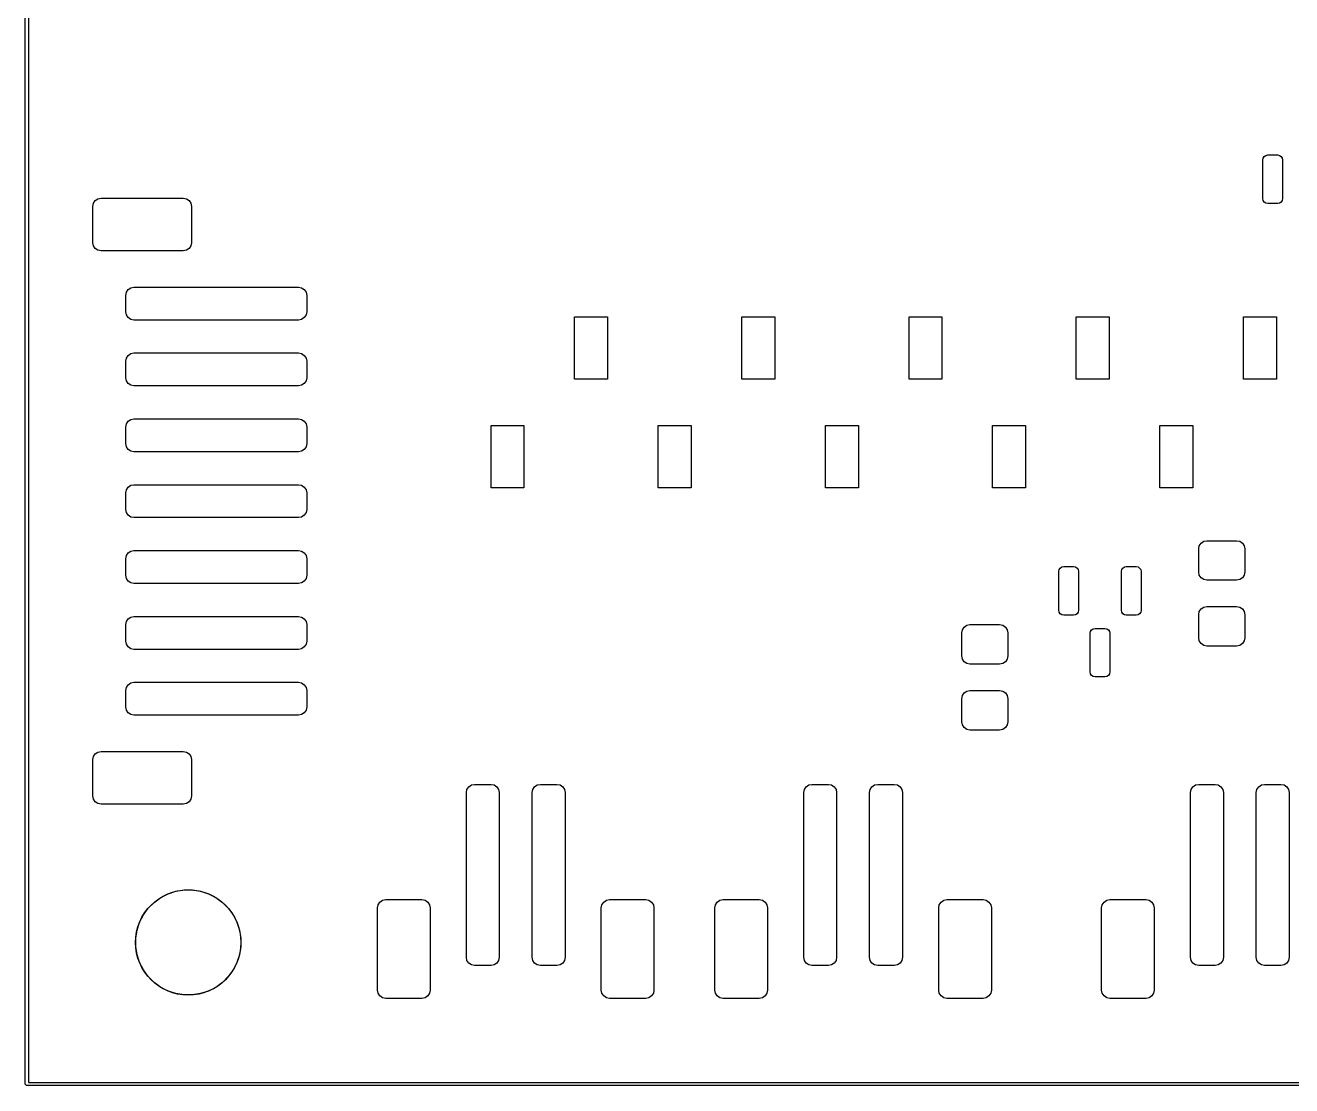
# Model space of a CAD drawing. Header units: millimetres. Extents: x 112.3 to 187.7, y -128.1 to -63.8.
# Drawn here: x 112.35 to 150.82, y -128.15 to -95.95 of the extents above; entities that cross this region are included whole.
import ezdxf

# ---------------------------------------------------------------- set-up
doc = ezdxf.new("R2010")
doc.units = ezdxf.units.MM
doc.layers.add('F.Mask', color=201, linetype='CONTINUOUS', true_color=0xd864ff)

msp = doc.modelspace()

# ---------------------------------------------------------------- linework, layer by layer
at = {"layer": 'F.Mask', "linetype": 'CONTINUOUS'}
for p, q in [((112.35, -128.099999), (112.35, -63.8)), ((112.45, -63.85), (112.45, -128.049999)), ((149.95, -100.0375), (149.961418, -99.980097)), ((149.961418, -99.980097), (149.993934, -99.931434)), ((149.993934, -99.931434), (150.042597, -99.898918)), ((150.042597, -99.898918), (150.1, -99.8875)), ((150.1, -99.8875), (150.4, -99.8875)), ((150.4, -99.8875), (150.457403, -99.898918)), ((150.457403, -99.898918), (150.506066, -99.931434)), ((150.506066, -99.931434), (150.538582, -99.980097)), ((150.538582, -99.980097), (150.55, -100.0375)), ((149.95, -101.2125), (149.95, -100.0375)), ((150.55, -100.0375), (150.55, -101.2125)), ((114.4, -101.45), (114.41903, -101.354329)), ((114.4, -102.55), (114.4, -101.45)), ((114.41903, -101.354329), (114.473223, -101.273223)), ((114.473223, -101.273223), (114.554329, -101.21903)), ((114.554329, -101.21903), (114.65, -101.2)), ((114.65, -101.2), (117.15, -101.2)), ((117.15, -101.2), (117.245671, -101.21903)), ((117.245671, -101.21903), (117.326777, -101.273223)), ((117.326777, -101.273223), (117.38097, -101.354329)), ((117.38097, -101.354329), (117.4, -101.45)), ((117.4, -101.45), (117.4, -102.55)), ((149.961418, -101.269903), (149.95, -101.2125)), ((149.993934, -101.318566), (149.961418, -101.269903)), ((150.042597, -101.351082), (149.993934, -101.318566)), ((150.1, -101.3625), (150.042597, -101.351082)), ((150.4, -101.3625), (150.1, -101.3625)), ((150.457403, -101.351082), (150.4, -101.3625)), ((150.506066, -101.318566), (150.457403, -101.351082)), ((150.538582, -101.269903), (150.506066, -101.318566)), ((150.55, -101.2125), (150.538582, -101.269903)), ((114.41903, -102.645671), (114.4, -102.55)), ((114.473223, -102.726777), (114.41903, -102.645671)), ((114.554329, -102.78097), (114.473223, -102.726777)), ((117.326777, -102.726777), (117.245671, -102.78097)), ((117.38097, -102.645671), (117.326777, -102.726777)), ((117.4, -102.55), (117.38097, -102.645671)), ((114.65, -102.8), (114.554329, -102.78097)), ((117.15, -102.8), (114.65, -102.8)), ((117.245671, -102.78097), (117.15, -102.8)), ((115.4, -104.15), (115.41903, -104.054329)), ((115.4, -104.65), (115.4, -104.15)), ((115.41903, -104.054329), (115.473223, -103.973223)), ((115.473223, -103.973223), (115.554329, -103.91903)), ((115.554329, -103.91903), (115.65, -103.9)), ((115.65, -103.9), (120.65, -103.9)), ((120.65, -103.9), (120.745671, -103.91903)), ((120.745671, -103.91903), (120.826777, -103.973223)), ((120.826777, -103.973223), (120.88097, -104.054329)), ((120.88097, -104.054329), (120.9, -104.15)), ((120.9, -104.15), (120.9, -104.65)), ((115.41903, -104.745671), (115.4, -104.65)), ((120.9, -104.65), (120.88097, -104.745671)), ((115.473223, -104.826777), (115.41903, -104.745671)), ((115.554329, -104.88097), (115.473223, -104.826777)), ((115.65, -104.9), (115.554329, -104.88097)), ((120.65, -104.9), (115.65, -104.9)), ((120.745671, -104.88097), (120.65, -104.9)), ((120.826777, -104.826777), (120.745671, -104.88097)), ((120.88097, -104.745671), (120.826777, -104.826777)), ((129.04, -106.7), (129.04, -104.8)), ((129.04, -104.8), (130.04, -104.8)), ((130.04, -104.8), (130.04, -106.7)), ((134.12, -106.7), (134.12, -104.8)), ((134.12, -104.8), (135.12, -104.8)), ((135.12, -104.8), (135.12, -106.7)), ((139.2, -106.7), (139.2, -104.8)), ((139.2, -104.8), (140.2, -104.8)), ((140.2, -104.8), (140.2, -106.7)), ((144.28, -106.7), (144.28, -104.8)), ((144.28, -104.8), (145.28, -104.8)), ((145.28, -104.8), (145.28, -106.7)), ((149.36, -106.7), (149.36, -104.8)), ((149.36, -104.8), (150.36, -104.8)), ((150.36, -104.8), (150.36, -106.7)), ((115.4, -106.15), (115.41903, -106.054329)), ((115.4, -106.65), (115.4, -106.15)), ((115.41903, -106.054329), (115.473223, -105.973223)), ((115.473223, -105.973223), (115.554329, -105.91903)), ((115.554329, -105.91903), (115.65, -105.9)), ((115.65, -105.9), (120.65, -105.9)), ((120.65, -105.9), (120.745671, -105.91903)), ((120.745671, -105.91903), (120.826777, -105.973223)), ((120.826777, -105.973223), (120.88097, -106.054329)), ((120.88097, -106.054329), (120.9, -106.15)), ((120.9, -106.15), (120.9, -106.65)), ((115.41903, -106.745671), (115.4, -106.65)), ((115.473223, -106.826777), (115.41903, -106.745671)), ((115.554329, -106.88097), (115.473223, -106.826777)), ((115.65, -106.9), (115.554329, -106.88097)), ((120.65, -106.9), (115.65, -106.9)), ((120.745671, -106.88097), (120.65, -106.9)), ((120.826777, -106.826777), (120.745671, -106.88097)), ((120.88097, -106.745671), (120.826777, -106.826777)), ((120.9, -106.65), (120.88097, -106.745671)), ((130.04, -106.7), (129.04, -106.7)), ((135.12, -106.7), (134.12, -106.7)), ((140.2, -106.7), (139.2, -106.7)), ((145.28, -106.7), (144.28, -106.7)), ((150.36, -106.7), (149.36, -106.7)), ((115.4, -108.15), (115.41903, -108.054329)), ((115.41903, -108.054329), (115.473223, -107.973223)), ((115.473223, -107.973223), (115.554329, -107.91903)), ((115.554329, -107.91903), (115.65, -107.9)), ((115.65, -107.9), (120.65, -107.9)), ((120.65, -107.9), (120.745671, -107.91903)), ((120.745671, -107.91903), (120.826777, -107.973223)), ((120.826777, -107.973223), (120.88097, -108.054329)), ((120.88097, -108.054329), (120.9, -108.15)), ((126.5, -110), (126.5, -108.1)), ((126.5, -108.1), (127.5, -108.1)), ((127.5, -108.1), (127.5, -110)), ((131.58, -110), (131.58, -108.1)), ((131.58, -108.1), (132.58, -108.1)), ((132.58, -108.1), (132.58, -110)), ((136.66, -110), (136.66, -108.1)), ((136.66, -108.1), (137.66, -108.1)), ((137.66, -108.1), (137.66, -110)), ((141.74, -110), (141.74, -108.1)), ((141.74, -108.1), (142.74, -108.1)), ((142.74, -108.1), (142.74, -110)), ((146.82, -110), (146.82, -108.1)), ((146.82, -108.1), (147.82, -108.1)), ((147.82, -108.1), (147.82, -110)), ((115.4, -108.65), (115.4, -108.15)), ((120.9, -108.15), (120.9, -108.65)), ((115.41903, -108.745671), (115.4, -108.65)), ((115.473223, -108.826777), (115.41903, -108.745671)), ((115.554329, -108.88097), (115.473223, -108.826777)), ((115.65, -108.9), (115.554329, -108.88097)), ((120.745671, -108.88097), (120.65, -108.9)), ((120.826777, -108.826777), (120.745671, -108.88097)), ((120.88097, -108.745671), (120.826777, -108.826777)), ((120.9, -108.65), (120.88097, -108.745671)), ((120.65, -108.9), (115.65, -108.9)), ((115.41903, -110.054329), (115.473223, -109.973223)), ((115.473223, -109.973223), (115.554329, -109.91903)), ((115.554329, -109.91903), (115.65, -109.9)), ((115.65, -109.9), (120.65, -109.9)), ((120.65, -109.9), (120.745671, -109.91903)), ((120.745671, -109.91903), (120.826777, -109.973223)), ((120.826777, -109.973223), (120.88097, -110.054329)), ((127.5, -110), (126.5, -110)), ((132.58, -110), (131.58, -110)), ((137.66, -110), (136.66, -110)), ((142.74, -110), (141.74, -110)), ((147.82, -110), (146.82, -110)), ((115.4, -110.15), (115.41903, -110.054329)), ((115.4, -110.65), (115.4, -110.15)), ((120.88097, -110.054329), (120.9, -110.15)), ((120.9, -110.15), (120.9, -110.65)), ((115.41903, -110.745671), (115.4, -110.65)), ((115.473223, -110.826777), (115.41903, -110.745671)), ((120.88097, -110.745671), (120.826777, -110.826777)), ((120.9, -110.65), (120.88097, -110.745671)), ((115.554329, -110.88097), (115.473223, -110.826777)), ((115.65, -110.9), (115.554329, -110.88097)), ((120.65, -110.9), (115.65, -110.9)), ((120.745671, -110.88097), (120.65, -110.9)), ((120.826777, -110.826777), (120.745671, -110.88097)), ((115.473223, -111.973223), (115.554329, -111.91903)), ((115.554329, -111.91903), (115.65, -111.9)), ((115.65, -111.9), (120.65, -111.9)), ((120.65, -111.9), (120.745671, -111.91903)), ((120.745671, -111.91903), (120.826777, -111.973223)), ((148, -111.85), (148.01903, -111.754329)), ((148, -112.55), (148, -111.85)), ((148.01903, -111.754329), (148.073223, -111.673223)), ((148.073223, -111.673223), (148.154329, -111.61903)), ((148.154329, -111.61903), (148.25, -111.6)), ((148.25, -111.6), (149.15, -111.6)), ((149.15, -111.6), (149.245671, -111.61903)), ((149.245671, -111.61903), (149.326777, -111.673223)), ((149.326777, -111.673223), (149.38097, -111.754329)), ((149.38097, -111.754329), (149.4, -111.85)), ((149.4, -111.85), (149.4, -112.55)), ((115.4, -112.15), (115.41903, -112.054329)), ((115.4, -112.65), (115.4, -112.15)), ((115.41903, -112.054329), (115.473223, -111.973223)), ((120.826777, -111.973223), (120.88097, -112.054329)), ((120.88097, -112.054329), (120.9, -112.15)), ((120.9, -112.15), (120.9, -112.65)), ((115.41903, -112.745671), (115.4, -112.65)), ((120.9, -112.65), (120.88097, -112.745671)), ((143.75, -112.5375), (143.761418, -112.480097)), ((143.75, -113.7125), (143.75, -112.5375)), ((143.761418, -112.480097), (143.793934, -112.431434)), ((143.793934, -112.431434), (143.842597, -112.398918)), ((143.842597, -112.398918), (143.9, -112.3875)), ((143.9, -112.3875), (144.2, -112.3875)), ((144.2, -112.3875), (144.257403, -112.398918)), ((144.257403, -112.398918), (144.306066, -112.431434)), ((144.306066, -112.431434), (144.338582, -112.480097)), ((144.338582, -112.480097), (144.35, -112.5375)), ((144.35, -112.5375), (144.35, -113.7125)), ((145.65, -112.5375), (145.661418, -112.480097)), ((145.65, -113.7125), (145.65, -112.5375)), ((145.661418, -112.480097), (145.693934, -112.431434)), ((145.693934, -112.431434), (145.742597, -112.398918)), ((145.742597, -112.398918), (145.8, -112.3875)), ((145.8, -112.3875), (146.1, -112.3875)), ((146.1, -112.3875), (146.157403, -112.398918)), ((146.157403, -112.398918), (146.206066, -112.431434)), ((146.206066, -112.431434), (146.238582, -112.480097)), ((146.238582, -112.480097), (146.25, -112.5375)), ((146.25, -112.5375), (146.25, -113.7125)), ((148.01903, -112.645671), (148, -112.55)), ((148.073223, -112.726777), (148.01903, -112.645671)), ((148.154329, -112.78097), (148.073223, -112.726777)), ((149.326777, -112.726777), (149.245671, -112.78097)), ((149.38097, -112.645671), (149.326777, -112.726777)), ((149.4, -112.55), (149.38097, -112.645671)), ((115.473223, -112.826777), (115.41903, -112.745671)), ((115.554329, -112.88097), (115.473223, -112.826777)), ((115.65, -112.9), (115.554329, -112.88097)), ((120.65, -112.9), (115.65, -112.9)), ((120.745671, -112.88097), (120.65, -112.9)), ((120.826777, -112.826777), (120.745671, -112.88097)), ((120.88097, -112.745671), (120.826777, -112.826777)), ((148.25, -112.8), (148.154329, -112.78097)), ((149.15, -112.8), (148.25, -112.8)), ((149.245671, -112.78097), (149.15, -112.8)), ((143.761418, -113.769903), (143.75, -113.7125)), ((143.793934, -113.818566), (143.761418, -113.769903)), ((143.842597, -113.851082), (143.793934, -113.818566)), ((143.9, -113.8625), (143.842597, -113.851082)), ((144.2, -113.8625), (143.9, -113.8625)), ((144.257403, -113.851082), (144.2, -113.8625)), ((144.306066, -113.818566), (144.257403, -113.851082)), ((144.338582, -113.769903), (144.306066, -113.818566)), ((144.35, -113.7125), (144.338582, -113.769903)), ((145.661418, -113.769903), (145.65, -113.7125)), ((145.693934, -113.818566), (145.661418, -113.769903)), ((145.742597, -113.851082), (145.693934, -113.818566)), ((145.8, -113.8625), (145.742597, -113.851082)), ((146.1, -113.8625), (145.8, -113.8625)), ((146.157403, -113.851082), (146.1, -113.8625)), ((146.206066, -113.818566), (146.157403, -113.851082)), ((146.238582, -113.769903), (146.206066, -113.818566)), ((146.25, -113.7125), (146.238582, -113.769903)), ((148, -113.85), (148.01903, -113.754329)), ((148, -114.55), (148, -113.85)), ((148.01903, -113.754329), (148.073223, -113.673223)), ((148.073223, -113.673223), (148.154329, -113.61903)), ((148.154329, -113.61903), (148.25, -113.6)), ((148.25, -113.6), (149.15, -113.6)), ((149.15, -113.6), (149.245671, -113.61903)), ((149.245671, -113.61903), (149.326777, -113.673223)), ((149.326777, -113.673223), (149.38097, -113.754329)), ((149.38097, -113.754329), (149.4, -113.85)), ((149.4, -113.85), (149.4, -114.55)), ((115.4, -114.15), (115.41903, -114.054329)), ((115.4, -114.65), (115.4, -114.15)), ((115.41903, -114.054329), (115.473223, -113.973223)), ((115.473223, -113.973223), (115.554329, -113.91903)), ((115.554329, -113.91903), (115.65, -113.9)), ((115.65, -113.9), (120.65, -113.9)), ((120.65, -113.9), (120.745671, -113.91903)), ((120.745671, -113.91903), (120.826777, -113.973223)), ((120.826777, -113.973223), (120.88097, -114.054329)), ((120.88097, -114.054329), (120.9, -114.15)), ((120.9, -114.15), (120.9, -114.65)), ((140.81903, -114.304329), (140.873223, -114.223223)), ((140.873223, -114.223223), (140.954329, -114.16903)), ((140.954329, -114.16903), (141.05, -114.15)), ((141.05, -114.15), (141.95, -114.15)), ((141.95, -114.15), (142.045671, -114.16903)), ((142.045671, -114.16903), (142.126777, -114.223223)), ((142.126777, -114.223223), (142.18097, -114.304329)), ((144.792597, -114.273918), (144.85, -114.2625)), ((144.85, -114.2625), (145.15, -114.2625)), ((145.15, -114.2625), (145.207403, -114.273918)), ((115.41903, -114.745671), (115.4, -114.65)), ((120.9, -114.65), (120.88097, -114.745671)), ((140.8, -114.4), (140.81903, -114.304329)), ((140.8, -115.1), (140.8, -114.4)), ((142.18097, -114.304329), (142.2, -114.4)), ((142.2, -114.4), (142.2, -115.1)), ((144.7, -114.4125), (144.711418, -114.355097)), ((144.7, -115.5875), (144.7, -114.4125)), ((144.711418, -114.355097), (144.743934, -114.306434)), ((144.743934, -114.306434), (144.792597, -114.273918)), ((145.207403, -114.273918), (145.256066, -114.306434)), ((145.256066, -114.306434), (145.288582, -114.355097)), ((145.288582, -114.355097), (145.3, -114.4125)), ((145.3, -114.4125), (145.3, -115.5875)), ((148.01903, -114.645671), (148, -114.55)), ((148.073223, -114.726777), (148.01903, -114.645671)), ((149.38097, -114.645671), (149.326777, -114.726777)), ((149.4, -114.55), (149.38097, -114.645671)), ((115.473223, -114.826777), (115.41903, -114.745671)), ((115.554329, -114.88097), (115.473223, -114.826777)), ((115.65, -114.9), (115.554329, -114.88097)), ((120.65, -114.9), (115.65, -114.9)), ((120.745671, -114.88097), (120.65, -114.9)), ((120.826777, -114.826777), (120.745671, -114.88097)), ((120.88097, -114.745671), (120.826777, -114.826777)), ((148.154329, -114.78097), (148.073223, -114.726777)), ((148.25, -114.8), (148.154329, -114.78097)), ((149.15, -114.8), (148.25, -114.8)), ((149.245671, -114.78097), (149.15, -114.8)), ((149.326777, -114.726777), (149.245671, -114.78097)), ((140.81903, -115.195671), (140.8, -115.1)), ((140.873223, -115.276777), (140.81903, -115.195671)), ((140.954329, -115.33097), (140.873223, -115.276777)), ((141.05, -115.35), (140.954329, -115.33097)), ((141.95, -115.35), (141.05, -115.35)), ((142.045671, -115.33097), (141.95, -115.35)), ((142.126777, -115.276777), (142.045671, -115.33097)), ((142.18097, -115.195671), (142.126777, -115.276777)), ((142.2, -115.1), (142.18097, -115.195671)), ((144.711418, -115.644903), (144.7, -115.5875)), ((144.743934, -115.693566), (144.711418, -115.644903)), ((144.792597, -115.726082), (144.743934, -115.693566)), ((144.85, -115.7375), (144.792597, -115.726082)), ((145.15, -115.7375), (144.85, -115.7375)), ((145.207403, -115.726082), (145.15, -115.7375)), ((145.256066, -115.693566), (145.207403, -115.726082)), ((145.288582, -115.644903), (145.256066, -115.693566)), ((145.3, -115.5875), (145.288582, -115.644903)), ((115.4, -116.15), (115.41903, -116.054329)), ((115.4, -116.65), (115.4, -116.15)), ((115.41903, -116.054329), (115.473223, -115.973223)), ((115.473223, -115.973223), (115.554329, -115.91903)), ((115.554329, -115.91903), (115.65, -115.9)), ((115.65, -115.9), (120.65, -115.9)), ((120.65, -115.9), (120.745671, -115.91903)), ((120.745671, -115.91903), (120.826777, -115.973223)), ((120.826777, -115.973223), (120.88097, -116.054329)), ((120.88097, -116.054329), (120.9, -116.15)), ((120.9, -116.15), (120.9, -116.65)), ((140.873223, -116.223223), (140.954329, -116.16903)), ((140.954329, -116.16903), (141.05, -116.15)), ((141.05, -116.15), (141.95, -116.15)), ((141.95, -116.15), (142.045671, -116.16903)), ((142.045671, -116.16903), (142.126777, -116.223223)), ((140.8, -116.4), (140.81903, -116.304329)), ((140.8, -117.1), (140.8, -116.4)), ((140.81903, -116.304329), (140.873223, -116.223223)), ((142.126777, -116.223223), (142.18097, -116.304329)), ((142.18097, -116.304329), (142.2, -116.4)), ((142.2, -116.4), (142.2, -117.1)), ((115.41903, -116.745671), (115.4, -116.65)), ((115.473223, -116.826777), (115.41903, -116.745671)), ((115.554329, -116.88097), (115.473223, -116.826777)), ((115.65, -116.9), (115.554329, -116.88097)), ((120.65, -116.9), (115.65, -116.9)), ((120.745671, -116.88097), (120.65, -116.9)), ((120.826777, -116.826777), (120.745671, -116.88097)), ((120.88097, -116.745671), (120.826777, -116.826777)), ((120.9, -116.65), (120.88097, -116.745671)), ((140.81903, -117.195671), (140.8, -117.1)), ((140.873223, -117.276777), (140.81903, -117.195671)), ((140.954329, -117.33097), (140.873223, -117.276777)), ((141.05, -117.35), (140.954329, -117.33097)), ((142.045671, -117.33097), (141.95, -117.35)), ((142.126777, -117.276777), (142.045671, -117.33097)), ((142.18097, -117.195671), (142.126777, -117.276777)), ((142.2, -117.1), (142.18097, -117.195671)), ((141.95, -117.35), (141.05, -117.35)), ((114.41903, -118.154329), (114.473223, -118.073223)), ((114.473223, -118.073223), (114.554329, -118.01903)), ((114.554329, -118.01903), (114.65, -118)), ((114.65, -118), (117.15, -118)), ((117.15, -118), (117.245671, -118.01903)), ((117.245671, -118.01903), (117.326777, -118.073223)), ((117.326777, -118.073223), (117.38097, -118.154329)), ((114.4, -118.25), (114.41903, -118.154329)), ((114.4, -119.35), (114.4, -118.25)), ((117.38097, -118.154329), (117.4, -118.25)), ((117.4, -118.25), (117.4, -119.35)), ((125.75, -119.25), (125.76903, -119.154329)), ((125.75, -124.25), (125.75, -119.25)), ((125.76903, -119.154329), (125.823223, -119.073223)), ((125.823223, -119.073223), (125.904329, -119.01903)), ((125.904329, -119.01903), (126, -119)), ((126, -119), (126.5, -119)), ((126.5, -119), (126.595671, -119.01903)), ((126.595671, -119.01903), (126.676777, -119.073223)), ((126.676777, -119.073223), (126.73097, -119.154329)), ((126.73097, -119.154329), (126.75, -119.25)), ((126.75, -119.25), (126.75, -124.25)), ((127.75, -119.25), (127.76903, -119.154329)), ((127.75, -124.25), (127.75, -119.25)), ((127.76903, -119.154329), (127.823223, -119.073223)), ((127.823223, -119.073223), (127.904329, -119.01903)), ((127.904329, -119.01903), (128, -119)), ((128, -119), (128.5, -119)), ((128.5, -119), (128.595671, -119.01903)), ((128.595671, -119.01903), (128.676777, -119.073223)), ((128.676777, -119.073223), (128.73097, -119.154329)), ((128.73097, -119.154329), (128.75, -119.25)), ((128.75, -119.25), (128.75, -124.25)), ((136, -119.25), (136.01903, -119.154329)), ((136, -124.25), (136, -119.25)), ((136.01903, -119.154329), (136.073223, -119.073223)), ((136.073223, -119.073223), (136.154329, -119.01903)), ((136.154329, -119.01903), (136.25, -119)), ((136.25, -119), (136.75, -119)), ((136.75, -119), (136.845671, -119.01903)), ((136.845671, -119.01903), (136.926777, -119.073223)), ((136.926777, -119.073223), (136.98097, -119.154329)), ((136.98097, -119.154329), (137, -119.25)), ((137, -119.25), (137, -124.25)), ((138, -119.25), (138.01903, -119.154329)), ((138, -124.25), (138, -119.25)), ((138.01903, -119.154329), (138.073223, -119.073223)), ((138.073223, -119.073223), (138.154329, -119.01903)), ((138.154329, -119.01903), (138.25, -119)), ((138.25, -119), (138.75, -119)), ((138.75, -119), (138.845671, -119.01903)), ((138.845671, -119.01903), (138.926777, -119.073223)), ((138.926777, -119.073223), (138.98097, -119.154329)), ((138.98097, -119.154329), (139, -119.25)), ((139, -119.25), (139, -124.25)), ((147.75, -119.25), (147.76903, -119.154329)), ((147.75, -124.25), (147.75, -119.25)), ((147.76903, -119.154329), (147.823223, -119.073223)), ((147.823223, -119.073223), (147.904329, -119.01903)), ((147.904329, -119.01903), (148, -119)), ((148, -119), (148.5, -119)), ((148.5, -119), (148.595671, -119.01903)), ((148.595671, -119.01903), (148.676777, -119.073223)), ((148.676777, -119.073223), (148.73097, -119.154329)), ((148.73097, -119.154329), (148.75, -119.25)), ((148.75, -119.25), (148.75, -124.25)), ((149.75, -119.25), (149.76903, -119.154329)), ((149.75, -124.25), (149.75, -119.25)), ((149.76903, -119.154329), (149.823223, -119.073223)), ((149.823223, -119.073223), (149.904329, -119.01903)), ((149.904329, -119.01903), (150, -119)), ((150, -119), (150.5, -119)), ((150.5, -119), (150.595671, -119.01903)), ((150.595671, -119.01903), (150.676777, -119.073223)), ((150.676777, -119.073223), (150.73097, -119.154329)), ((150.73097, -119.154329), (150.75, -119.25)), ((150.75, -119.25), (150.75, -124.25)), ((114.41903, -119.445671), (114.4, -119.35)), ((114.473223, -119.526777), (114.41903, -119.445671)), ((114.554329, -119.58097), (114.473223, -119.526777)), ((114.65, -119.6), (114.554329, -119.58097)), ((117.15, -119.6), (114.65, -119.6)), ((117.245671, -119.58097), (117.15, -119.6)), ((117.326777, -119.526777), (117.245671, -119.58097)), ((117.38097, -119.445671), (117.326777, -119.526777)), ((117.4, -119.35), (117.38097, -119.445671)), ((116.464002, -122.435776), (116.687707, -122.321793)), ((116.687707, -122.321793), (116.926487, -122.244208)), ((116.926487, -122.244208), (117.174465, -122.204932)), ((117.174465, -122.204932), (117.425535, -122.204932)), ((117.425535, -122.204932), (117.673513, -122.244208)), ((117.673513, -122.244208), (117.912293, -122.321793)), ((117.912293, -122.321793), (118.135998, -122.435776)), ((116.08335, -122.760883), (116.260883, -122.58335)), ((116.260883, -122.58335), (116.464002, -122.435776)), ((118.135998, -122.435776), (118.339117, -122.58335)), ((118.339117, -122.58335), (118.51665, -122.760883)), ((123.05, -122.75), (123.06903, -122.654329)), ((123.06903, -122.654329), (123.123223, -122.573223)), ((123.123223, -122.573223), (123.204329, -122.51903)), ((123.204329, -122.51903), (123.3, -122.5)), ((123.3, -122.5), (124.4, -122.5)), ((124.4, -122.5), (124.495671, -122.51903)), ((124.495671, -122.51903), (124.576777, -122.573223)), ((124.576777, -122.573223), (124.63097, -122.654329)), ((124.63097, -122.654329), (124.65, -122.75)), ((129.85, -122.75), (129.86903, -122.654329)), ((129.86903, -122.654329), (129.923223, -122.573223)), ((129.923223, -122.573223), (130.004329, -122.51903)), ((130.004329, -122.51903), (130.1, -122.5)), ((130.1, -122.5), (131.2, -122.5)), ((131.2, -122.5), (131.295671, -122.51903)), ((131.295671, -122.51903), (131.376777, -122.573223)), ((131.376777, -122.573223), (131.43097, -122.654329)), ((131.43097, -122.654329), (131.45, -122.75)), ((133.3, -122.75), (133.31903, -122.654329)), ((133.31903, -122.654329), (133.373223, -122.573223)), ((133.373223, -122.573223), (133.454329, -122.51903)), ((133.454329, -122.51903), (133.55, -122.5)), ((133.55, -122.5), (134.65, -122.5)), ((134.65, -122.5), (134.745671, -122.51903)), ((134.745671, -122.51903), (134.826777, -122.573223)), ((134.826777, -122.573223), (134.88097, -122.654329)), ((134.88097, -122.654329), (134.9, -122.75)), ((140.1, -122.75), (140.11903, -122.654329)), ((140.11903, -122.654329), (140.173223, -122.573223)), ((140.173223, -122.573223), (140.254329, -122.51903)), ((140.254329, -122.51903), (140.35, -122.5)), ((140.35, -122.5), (141.45, -122.5)), ((141.45, -122.5), (141.545671, -122.51903)), ((141.545671, -122.51903), (141.626777, -122.573223)), ((141.626777, -122.573223), (141.68097, -122.654329)), ((141.68097, -122.654329), (141.7, -122.75)), ((145.05, -122.75), (145.06903, -122.654329)), ((145.06903, -122.654329), (145.123223, -122.573223)), ((145.123223, -122.573223), (145.204329, -122.51903)), ((145.204329, -122.51903), (145.3, -122.5)), ((145.3, -122.5), (146.4, -122.5)), ((146.4, -122.5), (146.495671, -122.51903)), ((146.495671, -122.51903), (146.576777, -122.573223)), ((146.576777, -122.573223), (146.63097, -122.654329)), ((146.63097, -122.654329), (146.65, -122.75)), ((115.821793, -123.187707), (115.935776, -122.964002)), ((115.935776, -122.964002), (116.08335, -122.760883)), ((118.51665, -122.760883), (118.664224, -122.964002)), ((118.664224, -122.964002), (118.778207, -123.187707)), ((123.05, -125.25), (123.05, -122.75)), ((124.65, -122.75), (124.65, -125.25)), ((129.85, -125.25), (129.85, -122.75)), ((131.45, -122.75), (131.45, -125.25)), ((133.3, -125.25), (133.3, -122.75)), ((134.9, -122.75), (134.9, -125.25)), ((140.1, -125.25), (140.1, -122.75)), ((141.7, -122.75), (141.7, -125.25)), ((145.05, -125.25), (145.05, -122.75)), ((146.65, -122.75), (146.65, -125.25)), ((115.704932, -123.674465), (115.744208, -123.426487)), ((115.744208, -123.426487), (115.821793, -123.187707)), ((118.778207, -123.187707), (118.855792, -123.426487)), ((118.855792, -123.426487), (118.895068, -123.674465)), ((115.704932, -123.925535), (115.704932, -123.674465)), ((118.895068, -123.674465), (118.895068, -123.925535)), ((115.744208, -124.173513), (115.704932, -123.925535)), ((115.821793, -124.412293), (115.744208, -124.173513)), ((118.855792, -124.173513), (118.778207, -124.412293)), ((118.895068, -123.925535), (118.855792, -124.173513)), ((125.76903, -124.345671), (125.75, -124.25)), ((126.75, -124.25), (126.73097, -124.345671)), ((127.76903, -124.345671), (127.75, -124.25)), ((128.75, -124.25), (128.73097, -124.345671)), ((136.01903, -124.345671), (136, -124.25)), ((137, -124.25), (136.98097, -124.345671)), ((138.01903, -124.345671), (138, -124.25)), ((139, -124.25), (138.98097, -124.345671)), ((147.76903, -124.345671), (147.75, -124.25)), ((148.75, -124.25), (148.73097, -124.345671)), ((149.76903, -124.345671), (149.75, -124.25)), ((150.75, -124.25), (150.73097, -124.345671)), ((115.935776, -124.635998), (115.821793, -124.412293)), ((116.08335, -124.839117), (115.935776, -124.635998)), ((118.664224, -124.635998), (118.51665, -124.839117)), ((118.778207, -124.412293), (118.664224, -124.635998)), ((125.823223, -124.426777), (125.76903, -124.345671)), ((125.904329, -124.48097), (125.823223, -124.426777)), ((126, -124.5), (125.904329, -124.48097)), ((126.5, -124.5), (126, -124.5)), ((126.595671, -124.48097), (126.5, -124.5)), ((126.676777, -124.426777), (126.595671, -124.48097)), ((126.73097, -124.345671), (126.676777, -124.426777)), ((127.823223, -124.426777), (127.76903, -124.345671)), ((127.904329, -124.48097), (127.823223, -124.426777)), ((128, -124.5), (127.904329, -124.48097)), ((128.5, -124.5), (128, -124.5)), ((128.595671, -124.48097), (128.5, -124.5)), ((128.676777, -124.426777), (128.595671, -124.48097)), ((128.73097, -124.345671), (128.676777, -124.426777)), ((136.073223, -124.426777), (136.01903, -124.345671)), ((136.154329, -124.48097), (136.073223, -124.426777)), ((136.25, -124.5), (136.154329, -124.48097)), ((136.75, -124.5), (136.25, -124.5)), ((136.845671, -124.48097), (136.75, -124.5)), ((136.926777, -124.426777), (136.845671, -124.48097)), ((136.98097, -124.345671), (136.926777, -124.426777)), ((138.073223, -124.426777), (138.01903, -124.345671)), ((138.154329, -124.48097), (138.073223, -124.426777)), ((138.25, -124.5), (138.154329, -124.48097)), ((138.75, -124.5), (138.25, -124.5)), ((138.845671, -124.48097), (138.75, -124.5)), ((138.926777, -124.426777), (138.845671, -124.48097)), ((138.98097, -124.345671), (138.926777, -124.426777)), ((147.823223, -124.426777), (147.76903, -124.345671)), ((147.904329, -124.48097), (147.823223, -124.426777)), ((148, -124.5), (147.904329, -124.48097)), ((148.5, -124.5), (148, -124.5)), ((148.595671, -124.48097), (148.5, -124.5)), ((148.676777, -124.426777), (148.595671, -124.48097)), ((148.73097, -124.345671), (148.676777, -124.426777)), ((149.823223, -124.426777), (149.76903, -124.345671)), ((149.904329, -124.48097), (149.823223, -124.426777)), ((150, -124.5), (149.904329, -124.48097)), ((150.5, -124.5), (150, -124.5)), ((150.595671, -124.48097), (150.5, -124.5)), ((150.676777, -124.426777), (150.595671, -124.48097)), ((150.73097, -124.345671), (150.676777, -124.426777)), ((116.260883, -125.01665), (116.08335, -124.839117)), ((116.464002, -125.164224), (116.260883, -125.01665)), ((118.339117, -125.01665), (118.135998, -125.164224)), ((118.51665, -124.839117), (118.339117, -125.01665)), ((116.687707, -125.278207), (116.464002, -125.164224)), ((116.926487, -125.355792), (116.687707, -125.278207)), ((117.174465, -125.395068), (116.926487, -125.355792)), ((117.425535, -125.395068), (117.174465, -125.395068)), ((117.673513, -125.355792), (117.425535, -125.395068)), ((117.912293, -125.278207), (117.673513, -125.355792)), ((118.135998, -125.164224), (117.912293, -125.278207)), ((123.06903, -125.345671), (123.05, -125.25)), ((123.123223, -125.426777), (123.06903, -125.345671)), ((123.204329, -125.48097), (123.123223, -125.426777)), ((124.576777, -125.426777), (124.495671, -125.48097)), ((124.63097, -125.345671), (124.576777, -125.426777)), ((124.65, -125.25), (124.63097, -125.345671)), ((129.86903, -125.345671), (129.85, -125.25)), ((129.923223, -125.426777), (129.86903, -125.345671)), ((130.004329, -125.48097), (129.923223, -125.426777)), ((131.376777, -125.426777), (131.295671, -125.48097)), ((131.43097, -125.345671), (131.376777, -125.426777)), ((131.45, -125.25), (131.43097, -125.345671)), ((133.31903, -125.345671), (133.3, -125.25)), ((133.373223, -125.426777), (133.31903, -125.345671)), ((133.454329, -125.48097), (133.373223, -125.426777)), ((134.826777, -125.426777), (134.745671, -125.48097)), ((134.88097, -125.345671), (134.826777, -125.426777)), ((134.9, -125.25), (134.88097, -125.345671)), ((140.11903, -125.345671), (140.1, -125.25)), ((140.173223, -125.426777), (140.11903, -125.345671)), ((140.254329, -125.48097), (140.173223, -125.426777)), ((141.626777, -125.426777), (141.545671, -125.48097)), ((141.68097, -125.345671), (141.626777, -125.426777)), ((141.7, -125.25), (141.68097, -125.345671)), ((145.06903, -125.345671), (145.05, -125.25)), ((145.123223, -125.426777), (145.06903, -125.345671)), ((145.204329, -125.48097), (145.123223, -125.426777)), ((146.576777, -125.426777), (146.495671, -125.48097)), ((146.63097, -125.345671), (146.576777, -125.426777)), ((146.65, -125.25), (146.63097, -125.345671)), ((123.3, -125.5), (123.204329, -125.48097)), ((124.4, -125.5), (123.3, -125.5)), ((124.495671, -125.48097), (124.4, -125.5)), ((130.1, -125.5), (130.004329, -125.48097)), ((131.2, -125.5), (130.1, -125.5)), ((131.295671, -125.48097), (131.2, -125.5)), ((133.55, -125.5), (133.454329, -125.48097)), ((134.65, -125.5), (133.55, -125.5)), ((134.745671, -125.48097), (134.65, -125.5)), ((140.35, -125.5), (140.254329, -125.48097)), ((141.45, -125.5), (140.35, -125.5)), ((141.545671, -125.48097), (141.45, -125.5)), ((145.3, -125.5), (145.204329, -125.48097)), ((146.4, -125.5), (145.3, -125.5)), ((146.495671, -125.48097), (146.4, -125.5)), ((112.353806, -128.119133), (112.35, -128.099999)), ((112.380866, -128.146193), (112.353806, -128.119133)), ((112.45, -128.049999), (187.649999, -128.049999)), ((112.4, -128.149999), (112.380866, -128.146193)), ((187.699999, -128.149999), (112.4, -128.149999))]:
    msp.add_line(p, q, dxfattribs=at)
at = {"layer": 'F.Mask'}
for radius in [1.6, 1.6, 1.599999]:
    msp.add_circle((117.3, -123.8), radius, dxfattribs=at)

doc.saveas('drawing.dxf')
